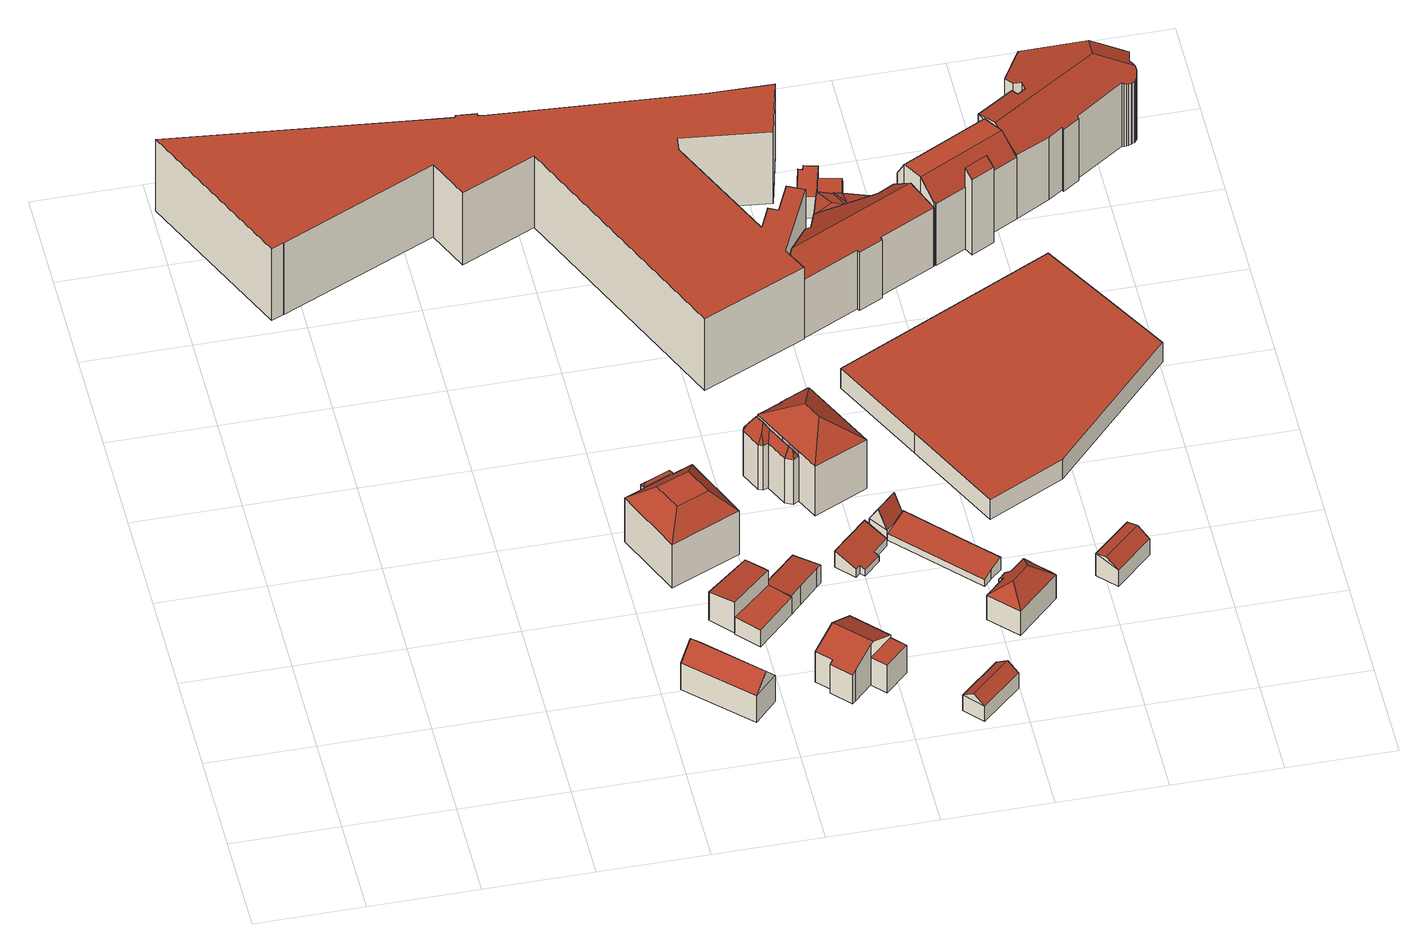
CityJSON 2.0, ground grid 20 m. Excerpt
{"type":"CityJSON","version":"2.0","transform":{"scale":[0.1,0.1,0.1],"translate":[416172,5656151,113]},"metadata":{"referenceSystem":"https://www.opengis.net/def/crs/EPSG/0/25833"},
"CityObjects":{
"building1":{"type":"Building","attributes":{"Dachtyp_tdc":"tdcFreeFormRoof","Gemeindeschluessel":14612000,"Dachneigung":49.3,"QualitaetDacherkennung":8,"Geometrietyp2DReferenz":"3000","measuredHeight":9.71,"function":"31001_9998","roofType":"5000"},"geometry":[{"type":"Solid","lod":"2","boundaries":[[[[0,1,2,3]],[[1,4,5,2]],[[4,6,7,5]],[[6,0,3,7]],[[8,6,4]],[[9,8,4,1]],[[9,1,0]],[[8,9,0,6]],[[3,2,5,7]]]],"semantics":{"surfaces":[{"type":"WallSurface"},{"type":"RoofSurface"},{"type":"GroundSurface"}],"values":[[0,0,0,0,0,1,0,1,2]]}}]},
"building2":{"type":"Building","attributes":{"Gemeindeschluessel":14612000,"Geometrietyp2DReferenz":"3000","function":"31001_9998","roofType":"9999"},"children":["building2-1","building2-2"]},
"building2-1":{"type":"BuildingPart","attributes":{"Dachtyp_tdc":"tdcCutTentRoof","Dachneigung":42.3,"QualitaetDacherkennung":71,"Geometrietyp2DReferenz":"3000","measuredHeight":14.02,"roofType":"9999"},"parents":["building2"],"geometry":[{"type":"MultiSurface","lod":"2","boundaries":[[[10,11,12,13]],[[11,14,15,12]],[[14,16,17,15]],[[16,18,19,17]],[[18,20,21,19]],[[20,18,22,23,11,10]],[[14,11,23,24]],[[16,14,24,25]],[[18,16,25,22]],[[25,24,23,22]],[[13,12,15,17,19,21]]],"semantics":{"surfaces":[{"type":"WallSurface"},{"type":"RoofSurface"},{"type":"GroundSurface"}],"values":[0,0,0,0,0,1,1,1,1,1,2]}}]},
"building2-2":{"type":"BuildingPart","attributes":{"Dachtyp_tdc":"tdcFreeFormRoof","Dachneigung":51.68,"QualitaetDacherkennung":25,"Geometrietyp2DReferenz":"3000","measuredHeight":11.14,"roofType":"5000"},"parents":["building2"],"geometry":[{"type":"MultiSurface","lod":"2","boundaries":[[[26,27,28,21,20]],[[27,29,30,28]],[[29,31,10,13,30]],[[32,31,29]],[[33,32,29,27]],[[33,27,26]],[[32,33,26,31]],[[21,28,30,13]]],"semantics":{"surfaces":[{"type":"WallSurface"},{"type":"RoofSurface"},{"type":"GroundSurface"}],"values":[0,0,0,1,1,1,1,2]}}]},
"building3":{"type":"Building","attributes":{"Dachtyp_tdc":"tdcPolyFlatRoof","Gemeindeschluessel":14612000,"Dachneigung":5.39,"QualitaetDacherkennung":66,"Geometrietyp2DReferenz":"3000","measuredHeight":7.29,"function":"31001_9998","roofType":"2100"},"geometry":[{"type":"Solid","lod":"2","boundaries":[[[[34,35,36,37]],[[35,38,39,36]],[[38,40,41,39]],[[40,42,43,41]],[[42,34,37,43]],[[42,40,38,35,34]],[[37,36,39,41,43]]]],"semantics":{"surfaces":[{"type":"WallSurface"},{"type":"RoofSurface"},{"type":"GroundSurface"}],"values":[[0,0,0,0,0,1,2]]}}]},
"building4":{"type":"Building","attributes":{"name":"Schiller Galerie","Dachtyp_tdc":"tdcPolyFlatRoof","Gemeindeschluessel":14612000,"Dachneigung":0,"QualitaetDacherkennung":30,"Geometrietyp2DReferenz":"3000","measuredHeight":17.12,"function":"31001_2052","roofType":"1000"},"geometry":[{"type":"Solid","lod":"2","boundaries":[[[[44,45,46,47]],[[45,48,49,46]],[[48,50,51,49]],[[50,52,53,51]],[[52,54,55,53]],[[54,56,57,55]],[[56,58,59,57]],[[58,60,61,59]],[[60,62,63,61]],[[62,64,65,63]],[[64,66,67,65]],[[66,68,69,67]],[[68,70,71,69]],[[70,72,73,71]],[[72,74,75,73]],[[74,76,77,75]],[[76,78,79,77]],[[78,80,81,79]],[[80,82,83,81]],[[82,84,85,83]],[[84,86,87,85]],[[86,88,89,87]],[[88,90,91,89]],[[90,92,93,91]],[[92,94,95,93]],[[94,96,97,95]],[[96,98,99,97]],[[98,100,101,99]],[[100,102,103,101]],[[102,104,105,103]],[[104,44,47,105]],[[104,102,100,98,96,94,92,90,88,86,84,82,80,78,76,74,72,70,68,66,64,62,60,58,56,54,52,50,48,45,44]],[[47,46,49,51,53,55,57,59,61,63,65,67,69,71,73,75,77,79,81,83,85,87,89,91,93,95,97,99,101,103,105]]]],"semantics":{"surfaces":[{"type":"WallSurface"},{"type":"RoofSurface"},{"type":"GroundSurface"}],"values":[[0,0,0,0,0,0,0,0,0,0,0,0,0,0,0,0,0,0,0,0,0,0,0,0,0,0,0,0,0,0,0,1,2]]}}]},
"building5":{"type":"Building","attributes":{"Gemeindeschluessel":14612000,"Geometrietyp2DReferenz":"3000","function":"31001_9998","roofType":"9999"},"children":["building5-1","building5-2"]},
"building5-1":{"type":"BuildingPart","attributes":{"Dachtyp_tdc":"tdcPolyFlatRoof","Dachneigung":0,"QualitaetDacherkennung":73,"Geometrietyp2DReferenz":"3000","measuredHeight":3.97,"roofType":"1000"},"parents":["building5"],"geometry":[{"type":"MultiSurface","lod":"2","boundaries":[[[106,107,108,109]],[[107,110,111,108]],[[110,112,113,114,111]],[[112,110,107,106,115]],[[109,108,111,114]]],"semantics":{"surfaces":[{"type":"WallSurface"},{"type":"RoofSurface"},{"type":"GroundSurface"}],"values":[0,0,0,1,2]}}]},
"building5-2":{"type":"BuildingPart","attributes":{"Dachtyp_tdc":"tdcPolyFlatRoof","Dachneigung":8.29,"QualitaetDacherkennung":71,"Geometrietyp2DReferenz":"3000","measuredHeight":4.36,"roofType":"2100"},"parents":["building5"],"geometry":[{"type":"MultiSurface","lod":"2","boundaries":[[[116,117,118,119]],[[117,120,121,118]],[[120,122,106,109,121]],[[113,123,124,114]],[[123,125,126,124]],[[125,116,119,126]],[[125,123,113,115,122,120,117,116]],[[119,118,121,109,114,124,126]]],"semantics":{"surfaces":[{"type":"WallSurface"},{"type":"RoofSurface"},{"type":"GroundSurface"}],"values":[0,0,0,0,0,0,1,2]}}]},
"building6":{"type":"Building","attributes":{"Gemeindeschluessel":14612000,"Geometrietyp2DReferenz":"3000","function":"31001_9998","roofType":"9999"},"children":["building6-1","building6-2"]},
"building6-1":{"type":"BuildingPart","attributes":{"Dachtyp_tdc":"tdcPolyFlatRoof","Dachneigung":0,"QualitaetDacherkennung":50,"Geometrietyp2DReferenz":"3000","measuredHeight":6.58,"roofType":"1000"},"parents":["building6"],"geometry":[{"type":"MultiSurface","lod":"2","boundaries":[[[127,128,129,130]],[[128,131,132,129]],[[133,127,130,134]],[[133,135,131,128,127]],[[130,129,132,136,134]]],"semantics":{"surfaces":[{"type":"WallSurface"},{"type":"RoofSurface"},{"type":"GroundSurface"}],"values":[0,0,0,1,2]}}]},
"building6-2":{"type":"BuildingPart","attributes":{"Dachtyp_tdc":"tdcGableRoof","Dachneigung":27.14,"QualitaetDacherkennung":72,"Geometrietyp2DReferenz":"3000","measuredHeight":9.93,"roofType":"3100"},"parents":["building6"],"geometry":[{"type":"MultiSurface","lod":"2","boundaries":[[[137,138,139,132,131]],[[138,140,141,139]],[[140,142,143,141]],[[142,144,145,143]],[[144,146,147,145]],[[146,148,149,147]],[[148,150,151,149]],[[150,152,133,134,151]],[[148,146,144,142,140,138,137,153]],[[153,152,150,148]],[[136,132,139,141,143,145,147,149,151,134]]],"semantics":{"surfaces":[{"type":"WallSurface"},{"type":"RoofSurface"},{"type":"GroundSurface"}],"values":[0,0,0,0,0,0,0,0,1,1,2]}}]},
"building7":{"type":"Building","attributes":{"Dachtyp_tdc":"tdcPolyFlatRoof","Gemeindeschluessel":14612000,"Dachneigung":23.01,"QualitaetDacherkennung":70,"Geometrietyp2DReferenz":"3000","measuredHeight":3.8,"function":"31001_9998","roofType":"2100"},"geometry":[{"type":"Solid","lod":"2","boundaries":[[[[154,155,156,157]],[[155,158,159,156]],[[158,160,161,159]],[[160,162,163,161]],[[162,164,165,163]],[[164,166,167,165]],[[166,168,169,167]],[[168,154,157,169]],[[168,166,164,162,160,158,155,154]],[[157,156,159,161,163,165,167,169]]]],"semantics":{"surfaces":[{"type":"WallSurface"},{"type":"RoofSurface"},{"type":"GroundSurface"}],"values":[[0,0,0,0,0,0,0,0,1,2]]}}]},
"building8":{"type":"Building","attributes":{"Gemeindeschluessel":14612000,"Geometrietyp2DReferenz":"3000","function":"31001_9998","roofType":"9999"},"children":["building8-1","building8-2"]},
"building8-1":{"type":"BuildingPart","attributes":{"Dachtyp_tdc":"tdcHipRoof","Dachneigung":37.47,"QualitaetDacherkennung":46,"Geometrietyp2DReferenz":"3000","measuredHeight":15.73,"roofType":"3200"},"parents":["building8"],"geometry":[{"type":"MultiSurface","lod":"2","boundaries":[[[170,171,172,173]],[[171,174,175,172]],[[174,176,177,175]],[[176,178,179,177]],[[178,180,181,179]],[[180,182,183,184,181]],[[185,170,173,186,187]],[[180,178,188]],[[176,174,171,170,185,189]],[[178,176,189,188]],[[185,182,180,188,189]],[[173,172,175,177,179,181,184,186]]],"semantics":{"surfaces":[{"type":"WallSurface"},{"type":"RoofSurface"},{"type":"GroundSurface"}],"values":[0,0,0,0,0,0,0,1,1,1,1,2]}}]},
"building8-2":{"type":"BuildingPart","attributes":{"Dachtyp_tdc":"tdcFreeFormRoof","Dachneigung":60.53,"QualitaetDacherkennung":25,"Geometrietyp2DReferenz":"3000","measuredHeight":13.9,"roofType":"5000"},"parents":["building8"],"geometry":[{"type":"MultiSurface","lod":"2","boundaries":[[[190,191,192,193]],[[191,187,186,192]],[[183,194,195,184]],[[194,196,197,195]],[[196,198,199,197]],[[198,200,201,199]],[[200,202,203,201]],[[202,190,193,203]],[[204,202,200]],[[205,206,204,200,198]],[[207,205,198,196]],[[208,207,196,194]],[[208,194,183]],[[209,206,205,207,208,183,187]],[[210,209,187,191]],[[210,191,190]],[[204,206,209,210,190,202]],[[193,192,186,184,195,197,199,201,203]]],"semantics":{"surfaces":[{"type":"WallSurface"},{"type":"RoofSurface"},{"type":"GroundSurface"}],"values":[0,0,0,0,0,0,0,0,1,1,1,1,1,1,1,1,1,2]}}]},
"building9":{"type":"Building","attributes":{"Dachtyp_tdc":"tdcGableRoof","Gemeindeschluessel":14612000,"Dachneigung":35.31,"QualitaetDacherkennung":75,"Geometrietyp2DReferenz":"3000","measuredHeight":5.27,"function":"31001_9998","roofType":"3100"},"geometry":[{"type":"Solid","lod":"2","boundaries":[[[[211,212,213,214]],[[212,215,216,213]],[[215,217,218,216]],[[217,211,214,218]],[[215,212,219]],[[211,217,220]],[[212,211,220,219]],[[217,215,219,220]],[[214,213,216,218]]]],"semantics":{"surfaces":[{"type":"WallSurface"},{"type":"RoofSurface"},{"type":"GroundSurface"}],"values":[[0,0,0,0,0,0,1,1,2]]}}]},
"building10":{"type":"Building","attributes":{"Dachtyp_tdc":"tdcGableRoof","Gemeindeschluessel":14612000,"Dachneigung":65.46,"QualitaetDacherkennung":10,"Geometrietyp2DReferenz":"3000","measuredHeight":5.92,"function":"31001_9998","roofType":"3100"},"geometry":[{"type":"Solid","lod":"2","boundaries":[[[[221,222,223,224]],[[222,225,226,223]],[[225,227,228,226]],[[227,221,224,228]],[[225,222,229]],[[221,227,230]],[[222,221,230,229]],[[227,225,229,230]],[[224,223,226,228]]]],"semantics":{"surfaces":[{"type":"WallSurface"},{"type":"RoofSurface"},{"type":"GroundSurface"}],"values":[[0,0,0,0,0,0,1,1,2]]}}]},
"building11":{"type":"Building","attributes":{"Dachtyp_tdc":"tdcPolyFlatRoof","Gemeindeschluessel":14612000,"Dachneigung":18.29,"QualitaetDacherkennung":57,"Geometrietyp2DReferenz":"3000","measuredHeight":3.07,"function":"31001_9998","roofType":"2100"},"geometry":[{"type":"Solid","lod":"2","boundaries":[[[[231,232,233,234]],[[232,235,236,233]],[[235,237,238,236]],[[237,239,240,238]],[[239,241,242,240]],[[241,231,234,242]],[[241,239,237,235,232,231]],[[234,233,236,238,240,242]]]],"semantics":{"surfaces":[{"type":"WallSurface"},{"type":"RoofSurface"},{"type":"GroundSurface"}],"values":[[0,0,0,0,0,0,1,2]]}}]},
"building12":{"type":"Building","attributes":{"Dachtyp_tdc":"tdcHipRoof","Gemeindeschluessel":14612000,"Dachneigung":40.54,"QualitaetDacherkennung":73,"Geometrietyp2DReferenz":"3000","measuredHeight":8.76,"function":"31001_9998","roofType":"3200"},"geometry":[{"type":"Solid","lod":"2","boundaries":[[[[243,244,245,246]],[[244,247,248,245]],[[247,249,250,248]],[[249,251,252,250]],[[251,253,254,252]],[[253,255,256,254]],[[255,257,258,256]],[[257,259,260,258]],[[259,261,262,260]],[[261,243,246,262]],[[257,255,263]],[[253,251,249,247,264]],[[255,253,264,263]],[[247,244,243,261,259,257,263,264]],[[246,245,248,250,252,254,256,258,260,262]]]],"semantics":{"surfaces":[{"type":"WallSurface"},{"type":"RoofSurface"},{"type":"GroundSurface"}],"values":[[0,0,0,0,0,0,0,0,0,0,1,1,1,1,2]]}}]},
"building13":{"type":"Building","attributes":{"Dachtyp_tdc":"tdcPolyFlatRoof","Gemeindeschluessel":14612000,"Dachneigung":4.81,"QualitaetDacherkennung":49,"Geometrietyp2DReferenz":"3000","measuredHeight":2.57,"function":"31001_9998","roofType":"2100"},"geometry":[{"type":"Solid","lod":"2","boundaries":[[[[265,266,267,268]],[[266,269,270,267]],[[269,271,272,270]],[[271,273,274,272]],[[273,265,268,274]],[[273,271,269,266,265]],[[268,267,270,272,274]]]],"semantics":{"surfaces":[{"type":"WallSurface"},{"type":"RoofSurface"},{"type":"GroundSurface"}],"values":[[0,0,0,0,0,1,2]]}}]},
"building14":{"type":"Building","attributes":{"Dachtyp_tdc":"tdcFreeFormRoof","Gemeindeschluessel":14612000,"Dachneigung":38.66,"QualitaetDacherkennung":18,"Geometrietyp2DReferenz":"3000","measuredHeight":15.52,"function":"31001_9998","roofType":"5000"},"geometry":[{"type":"Solid","lod":"2","boundaries":[[[[275,276,277,278]],[[276,279,280,277]],[[279,281,282,280]],[[281,283,284,282]],[[283,285,286,284]],[[285,287,288,286]],[[287,289,290,288]],[[289,291,292,290]],[[291,293,294,292]],[[293,295,296,294]],[[295,297,298,296]],[[297,299,300,298]],[[299,301,302,300]],[[301,303,304,302]],[[303,275,278,304]],[[299,297,295,293,291,289,287,285,283,281]],[[281,279,276,275,303,301,299]],[[278,277,280,282,284,286,288,290,292,294,296,298,300,302,304]]]],"semantics":{"surfaces":[{"type":"WallSurface"},{"type":"RoofSurface"},{"type":"GroundSurface"}],"values":[[0,0,0,0,0,0,0,0,0,0,0,0,0,0,0,1,1,2]]}}]},
"building15":{"type":"Building","attributes":{"Dachtyp_tdc":"tdcPolyFlatRoof","Gemeindeschluessel":14612000,"Dachneigung":26.92,"QualitaetDacherkennung":56,"Geometrietyp2DReferenz":"3000","measuredHeight":7.65,"function":"31001_9998","roofType":"2100"},"geometry":[{"type":"Solid","lod":"2","boundaries":[[[[305,306,307,308]],[[306,309,310,307]],[[309,311,312,310]],[[311,313,314,312]],[[313,315,316,314]],[[315,317,318,316]],[[317,319,320,318]],[[319,305,308,320]],[[319,317,315,313,311,309,306,305]],[[308,307,310,312,314,316,318,320]]]],"semantics":{"surfaces":[{"type":"WallSurface"},{"type":"RoofSurface"},{"type":"GroundSurface"}],"values":[[0,0,0,0,0,0,0,0,1,2]]}}]},
"building16":{"type":"Building","attributes":{"Dachtyp_tdc":"tdcFreeFormRoof","Gemeindeschluessel":14612000,"Dachneigung":68.61,"QualitaetDacherkennung":14,"Geometrietyp2DReferenz":"3000","measuredHeight":7.02,"function":"31001_9998","roofType":"5000"},"geometry":[{"type":"Solid","lod":"2","boundaries":[[[[321,322,323,324,325,326]],[[323,327,328,329,324]],[[322,327,323]],[[329,325,324]],[[320,318,330,331,332,333,334]],[[325,329,318,320]],[[329,328,330,318]],[[328,327,331,330]],[[327,322,332,331]],[[322,321,333,332]],[[321,326,334,333]],[[326,325,320,334]]]],"semantics":{"surfaces":[{"type":"RoofSurface"},{"type":"WallSurface"},{"type":"GroundSurface"}],"values":[[0,0,1,1,2,1,1,1,1,1,1,1]]}}]},
"building17":{"type":"Building","attributes":{"Dachtyp_tdc":"tdcGableRoof","Gemeindeschluessel":14612000,"Dachneigung":35.62,"QualitaetDacherkennung":48,"Geometrietyp2DReferenz":"3000","measuredHeight":5.68,"function":"31001_9998","roofType":"3100"},"geometry":[{"type":"Solid","lod":"2","boundaries":[[[[335,336,337,338]],[[336,339,340,337]],[[339,341,342,340]],[[341,335,338,342]],[[339,336,343]],[[335,341,344]],[[336,335,344,343]],[[341,339,343,344]],[[338,337,340,342]]]],"semantics":{"surfaces":[{"type":"WallSurface"},{"type":"RoofSurface"},{"type":"GroundSurface"}],"values":[[0,0,0,0,0,0,1,1,2]]}}]},
"building18":{"type":"Building","attributes":{"Dachtyp_tdc":"tdcFreeFormRoof","Gemeindeschluessel":14612000,"Dachneigung":10.84,"QualitaetDacherkennung":45,"Geometrietyp2DReferenz":"3000","measuredHeight":6.42,"function":"31001_9998","roofType":"5000"},"geometry":[{"type":"Solid","lod":"2","boundaries":[[[[345,346,347,348]],[[346,349,350,347]],[[349,351,280,350]],[[351,352,277,280]],[[352,353,278,277]],[[353,354,308,278]],[[354,355,320,308]],[[355,356,334,320]],[[356,357,333,334]],[[357,358,332,333]],[[358,345,348,332]],[[359,360,357,356]],[[361,362,359,356,355]],[[361,355,354]],[[362,361,354,353]],[[363,360,359,362,353,352]],[[364,363,352,351]],[[365,366,364,351,349]],[[365,349,346]],[[366,365,346,345]],[[345,364,366]],[[345,363,364]],[[345,360,363]],[[358,360,345]],[[360,358,357]],[[348,347,350,280,277,278,308,320,334,333,332]]]],"semantics":{"surfaces":[{"type":"WallSurface"},{"type":"RoofSurface"},{"type":"GroundSurface"}],"values":[[0,0,0,0,0,0,0,0,0,0,0,1,1,1,1,1,1,1,1,1,1,1,1,1,1,2]]}}]},
"building19":{"type":"Building","attributes":{"Dachtyp_tdc":"tdcPolyFlatRoof","Gemeindeschluessel":14612000,"Dachneigung":0,"QualitaetDacherkennung":26,"Geometrietyp2DReferenz":"3000","measuredHeight":4.61,"function":"31001_9998","roofType":"1000"},"geometry":[{"type":"Solid","lod":"2","boundaries":[[[[367,368,369,370]],[[368,371,372,369]],[[371,373,374,372]],[[373,375,376,374]],[[375,377,378,376]],[[377,379,380,378]],[[379,367,370,380]],[[379,377,375,373,371,368,367]],[[370,369,372,374,376,378,380]]]],"semantics":{"surfaces":[{"type":"WallSurface"},{"type":"RoofSurface"},{"type":"GroundSurface"}],"values":[[0,0,0,0,0,0,0,1,2]]}}]},
"building20":{"type":"Building","attributes":{"Gemeindeschluessel":14612000,"Geometrietyp2DReferenz":"3000","function":"31001_9998","roofType":"9999"},"children":["building20-1","building20-2"]},
"building20-1":{"type":"BuildingPart","attributes":{"Dachtyp_tdc":"tdcCutGableRoof","Dachneigung":48.45,"QualitaetDacherkennung":67,"Geometrietyp2DReferenz":"3000","measuredHeight":18.64,"roofType":"9999"},"parents":["building20"],"geometry":[{"type":"MultiSurface","lod":"2","boundaries":[[[381,382,383,384]],[[385,386,387,388]],[[386,389,390,387]],[[389,391,392,390]],[[391,393,394,392]],[[393,395,396,394]],[[395,397,398,396]],[[397,399,400,398]],[[399,401,402,400]],[[401,403,404,402]],[[403,405,406,404]],[[405,407,408,406]],[[407,381,384,408]],[[393,391,389,386,385,382,381,407]],[[405,403,401,399,397,395]],[[407,405,395,393]],[[384,383,388,387,390,392,394,396,398,400,402,404,406,408]]],"semantics":{"surfaces":[{"type":"WallSurface"},{"type":"RoofSurface"},{"type":"GroundSurface"}],"values":[0,0,0,0,0,0,0,0,0,0,0,0,0,1,1,1,2]}}]},
"building20-2":{"type":"BuildingPart","attributes":{"Dachtyp_tdc":"tdcPolyFlatRoof","Dachneigung":38.26,"QualitaetDacherkennung":23,"Geometrietyp2DReferenz":"3000","measuredHeight":19.3,"roofType":"2100"},"parents":["building20"],"geometry":[{"type":"MultiSurface","lod":"2","boundaries":[[[409,410,388,411]],[[410,385,388]],[[412,383,382]],[[412,413,414,383]],[[413,409,411,414]],[[413,412,410,409]],[[411,388,383,414]]],"semantics":{"surfaces":[{"type":"WallSurface"},{"type":"RoofSurface"},{"type":"GroundSurface"}],"values":[0,0,0,0,0,1,2]}}]},
"building21":{"type":"Building","attributes":{"Dachtyp_tdc":"tdcFreeFormRoof","Gemeindeschluessel":14612000,"Dachneigung":38.15,"QualitaetDacherkennung":28,"Geometrietyp2DReferenz":"3000","measuredHeight":19.37,"function":"31001_9998","roofType":"5000"},"geometry":[{"type":"Solid","lod":"2","boundaries":[[[[415,416,417,418]],[[416,419,420,417]],[[419,421,422,420]],[[421,423,424,422]],[[423,425,426,424]],[[425,427,428,426]],[[427,429,430,428]],[[429,431,432,430]],[[431,433,434,432]],[[433,435,436,434]],[[435,437,438,436]],[[437,439,440,438]],[[439,441,442,440]],[[441,443,444,442]],[[443,445,446,444]],[[445,447,448,446]],[[447,449,450,448]],[[449,451,452,450]],[[451,453,454,452]],[[453,455,456,454]],[[455,457,458,456]],[[457,459,460,458]],[[461,462,463,464]],[[462,465,466,463]],[[465,467,468,466]],[[467,469,470,468]],[[469,471,472,470]],[[471,473,474,472]],[[473,475,476,474]],[[475,477,478,476]],[[477,479,480,478]],[[479,415,418,480]],[[481,462,461,482,483,459,457,484,485]],[[485,484,455,453,451,449,447,445,443,441,439,437,486]],[[469,467,465,481,485,486,435,433,431,429,427,425,423,421,419,416,415,479,477,475,473,471]],[[465,462,481]],[[457,455,484]],[[437,435,486]],[[418,417,420,422,424,426,428,430,432,434,436,438,440,442,444,446,448,450,452,454,456,458,460,487,488,464,463,466,468,470,472,474,476,478,480]],[[459,483,487,460]],[[483,482,488,487]],[[482,461,464,488]]]],"semantics":{"surfaces":[{"type":"WallSurface"},{"type":"RoofSurface"},{"type":"GroundSurface"}],"values":[[0,0,0,0,0,0,0,0,0,0,0,0,0,0,0,0,0,0,0,0,0,0,0,0,0,0,0,0,0,0,0,0,1,1,1,0,0,0,2,0,0,0]]}}]}
},
"vertices":[
[785,137,76],[743,94,76],[743,94,13],[785,137,13],[634,200,76],[634,200,13],[676,243,76],[676,243,13],[655,221,110],[764,115,110],
[708,607,122],[745,623,122],[745,623,19],[708,607,19],[800,495,122],[800,495,19],[671,439,122],[671,439,19],[616,567,122],[616,567,19],[652,583,122],[652,583,19],[667,545,159],[728,571,159],[751,517,159],[691,491,159],
[652,583,125],[649,591,125],[649,591,19],[704,614,125],[704,614,19],[708,607,125],[702,609,130],[655,588,130],
[716,353,82],[793,417,82],[793,417,15],[716,353,15],[819,385,86],[819,385,15],[825,378,87],[825,378,15],[752,313,88],[752,313,15],
[970,1106,180],[972,1107,180],[972,1107,9],[970,1106,9],[991,1148,180],[991,1148,9],[1008,1140,180],[1008,1140,9],[1033,1194,180],[1033,1194,9],[1064,1179,180],[1064,1179,9],[999,1040,180],[999,1040,9],[1002,1033,180],[1002,1033,9],[1020,995,180],[1020,995,9],[1021,994,180],[1021,994,9],[829,907,180],[829,907,9],[629,1357,180],[629,1357,9],[491,1294,180],[491,1294,9],[456,1371,180],[456,1371,9],[168,1240,180],[168,1240,9],[167,1240,180],[167,1240,9],[144,1230,180],[144,1230,9],[7,1533,180],[7,1533,9],[456,1484,180],[456,1484,9],[509,1478,180],[509,1478,9],[517,1477,180],[517,1477,9],[518,1482,180],[518,1482,9],[556,1478,180],[556,1478,9],[556,1473,180],[556,1473,9],[564,1472,180],[564,1472,9],[937,1445,180],[937,1445,9],[947,1444,180],[947,1444,9],[1067,1441,180],[1067,1441,9],[1039,1328,180],[1039,1328,9],[876,1347,180],[876,1347,9],[873,1320,180],[873,1320,9],
[857,339,53],[789,272,53],[789,272,13],[857,339,13],[752,313,53],[752,313,13],[825,378,53],[825,378,49],[825,378,13],[840,360,53],
[922,403,56],[913,395,56],[913,395,13],[922,403,13],[877,359,57],[877,359,13],[857,339,57],[819,385,48],[819,385,13],[882,445,48],[882,445,13],
[1019,160,77],[976,119,77],[976,119,11],[1019,160,11],[953,144,77],[953,144,11],[996,184,77],[996,184,11],[958,148,77],[958,148,11],
[953,144,107],[920,112,83],[920,112,11],[913,106,79],[913,106,11],[881,140,79],[881,140,11],[887,146,83],[887,146,11],[862,172,83],[862,172,11],[900,208,110],[900,208,11],[938,245,83],[938,245,11],[996,184,83],[958,148,110],
[951,427,60],[1017,490,60],[1017,490,22],[951,427,22],[1049,458,40],[1049,458,22],[1021,431,40],[1021,431,22],[1028,424,36],[1028,424,22],[998,395,36],[998,395,22],[990,403,41],[990,403,22],[982,395,41],[982,395,22],
[924,724,137],[922,728,133],[922,728,20],[924,724,20],[975,754,132],[975,754,20],[977,750,135],[977,750,20],[1046,605,135],[1046,605,20],[946,558,138],[946,558,20],[926,599,138],[926,599,126],[926,599,20],[877,702,138],[877,702,20],[877,702,126],[970,636,177],[953,673,177],
[847,680,126],[849,688,126],[849,688,20],[847,680,20],[916,593,126],[916,593,20],[902,600,126],[902,600,20],[882,642,126],[882,642,20],[872,638,126],[872,638,20],[865,642,126],[865,642,20],[872,649,144],[887,657,145],[877,660,159],[910,608,145],[916,602,141],[869,677,159],[857,681,143],
[1091,41,57],[1164,108,57],[1164,108,20],[1091,41,20],[1196,74,56],[1196,74,20],[1122,7,56],[1122,7,20],[1180,91,73],[1106,24,73],
[1028,505,47],[1063,539,46],[1063,539,22],[1028,505,22],[1089,510,39],[1089,510,22],[1054,477,40],[1054,477,22],[1076,524,81],[1041,491,81],
[1054,477,33],[1089,510,49],[1089,510,18],[1054,477,18],[1186,407,49],[1186,407,18],[1227,364,49],[1227,364,18],[1207,346,40],[1207,346,18],[1192,331,33],[1192,331,18],
[1222,306,69],[1231,297,79],[1231,297,20],[1222,306,20],[1258,323,79],[1258,323,20],[1280,299,78],[1280,299,20],[1297,281,78],[1297,281,20],[1304,274,77],[1304,274,20],[1226,199,77],[1226,199,20],[1178,249,78],[1178,249,20],[1215,284,78],[1215,284,20],[1208,292,69],[1208,292,20],[1223,245,107],[1255,276,107],
[1280,299,46],[1289,308,46],[1289,308,22],[1280,299,22],[1294,303,47],[1294,303,22],[1306,289,48],[1306,289,22],[1297,281,48],[1297,281,22],
[1088,1226,71],[1193,1190,134],[1193,1190,10],[1088,1226,10],[1223,1208,132],[1223,1208,10],[1245,1171,165],[1245,1171,10],[1275,1120,149],[1275,1120,10],[1274,1119,149],[1274,1119,10],[1170,1068,149],[1170,1068,10],[1172,1063,148],[1172,1063,10],[1128,1041,148],[1128,1041,10],[1125,1046,149],[1125,1046,10],[1020,995,149],[1020,995,10],[1002,1033,161],[1002,1033,10],[1013,1058,165],[1013,1058,10],[1057,1151,114],[1057,1151,10],[1066,1148,119],[1066,1148,10],
[1103,1276,61],[1071,1284,61],[1071,1284,10],[1103,1276,10],[1082,1327,83],[1082,1327,10],[1090,1325,83],[1090,1325,10],[1092,1331,86],[1092,1331,10],[1117,1324,86],[1117,1324,10],[1116,1321,85],[1116,1321,10],[1105,1282,64],[1105,1282,10],
[1133,1274,24],[1147,1269,21],[1152,1292,80],[1111,1302,80],[1105,1282,25],[1132,1271,15],[1154,1299,63],[1155,1318,16],[1116,1321,33],[1155,1318,10],[1154,1299,10],[1147,1269,10],[1133,1274,10],[1132,1271,10],
[1381,311,76],[1450,375,76],[1450,375,24],[1381,311,24],[1482,340,62],[1482,340,24],[1414,276,62],[1414,276,24],[1465,358,81],[1396,294,81],
[1228,1240,68],[1230,1253,68],[1230,1253,10],[1228,1240,10],[1259,1231,68],[1259,1231,10],[1223,1208,68],[1193,1190,68],[1088,1226,68],[1103,1276,68],[1105,1282,68],[1132,1271,68],[1133,1274,68],[1147,1269,68],[1146,1235,74],[1149,1237,74],[1108,1274,70],[1123,1244,74],[1190,1222,74],[1212,1225,72],[1238,1232,71],[1235,1227,70],
[1378,561,62],[1236,491,62],[1236,491,16],[1378,561,16],[1145,676,62],[1145,676,16],[1055,858,62],[1055,858,16],[1460,1058,62],[1460,1058,16],[1537,923,62],[1537,923,16],[1605,803,62],[1605,803,16],
[1436,1201,158],[1377,1170,158],[1377,1170,12],[1436,1201,12],[1335,1148,158],[1278,1119,158],[1278,1119,12],[1335,1148,12],[1277,1121,160],[1277,1121,12],[1275,1120,160],[1275,1120,12],[1258,1149,198],[1258,1149,12],[1237,1185,198],[1237,1185,12],[1228,1201,164],[1228,1201,12],[1307,1243,160],[1307,1243,12],[1309,1239,170],[1309,1239,12],[1386,1278,170],[1386,1278,12],[1394,1265,198],[1394,1265,12],[1417,1231,198],[1417,1231,12],
[1344,1131,190],[1335,1148,205],[1344,1131,12],[1377,1170,205],[1386,1153,190],[1386,1153,12],
[1665,1337,156],[1661,1336,157],[1661,1336,11],[1665,1337,11],[1657,1335,158],[1657,1335,11],[1653,1335,160],[1653,1335,11],[1649,1336,162],[1649,1336,11],[1558,1275,160],[1558,1275,11],[1560,1271,157],[1560,1271,11],[1529,1250,157],[1529,1250,11],[1527,1254,160],[1527,1254,11],[1501,1236,159],[1501,1236,11],[1436,1201,164],[1436,1201,11],[1386,1278,198],[1386,1278,11],[1454,1322,198],[1454,1322,11],[1462,1309,201],[1462,1309,11],[1477,1319,201],[1477,1319,11],[1475,1339,197],[1475,1339,11],[1460,1340,196],[1460,1340,11],[1449,1358,192],[1449,1358,11],[1487,1425,185],[1487,1425,11],[1488,1425,185],[1488,1425,11],[1488,1426,185],[1488,1426,11],[1660,1407,173],[1660,1407,11],[1677,1406,164],[1677,1406,11],[1676,1371,169],[1678,1367,169],[1678,1367,11],[1676,1371,11],[1679,1363,167],[1679,1363,11],[1680,1359,164],[1680,1359,11],[1679,1355,162],[1679,1355,11],[1678,1351,159],[1678,1351,11],[1677,1348,158],[1677,1348,11],[1675,1344,156],[1675,1344,11],[1672,1341,156],[1672,1341,11],[1668,1339,155],[1668,1339,11],[1678,1366,169],[1674,1374,170],[1671,1377,171],[1608,1413,199],[1606,1374,205],[1408,1245,205],[1671,1377,11],[1674,1374,11]
]}
